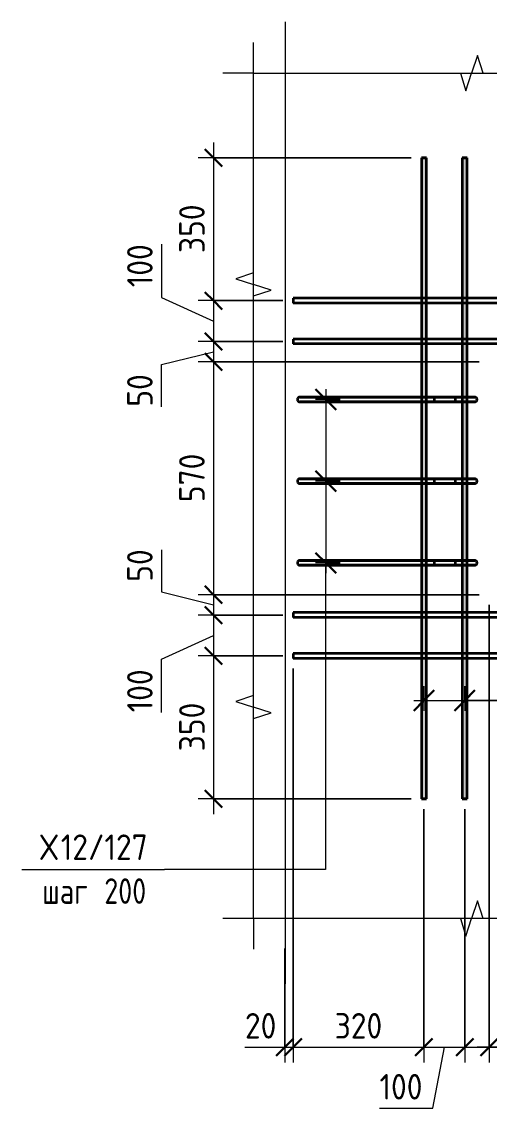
# Model space of a CAD drawing. Header units: millimetres. Extents: x 67134 to 118201, y -4983 to 13821.
# Drawn here: x 114982 to 116127, y -528 to 2133 of the extents above; entities that cross this region are included whole.
import ezdxf

# ---------------------------------------------------------------- set-up
doc = ezdxf.new("R2010")
doc.units = ezdxf.units.MM
for name, color, linetype, lineweight in [('AA_Dim', 7, 'Continuous', 9), ('AA_Dim-25', 7, 'Continuous', 9), ('AA_Oformlenie', 7, 'Continuous', 9), ('AA_Vinoska', 7, 'Continuous', 9), ('AF_Stena_Опалубка', 253, 'Continuous', 20), ('KR_Armatura_Tonkie', 7, 'Continuous', 20)]:
    doc.layers.add(name, color=color, linetype=linetype, lineweight=lineweight)
doc.styles.add('ISOCPEUR_7', font='isocpeur.TTF', dxfattribs={"width": 0.9, "height": 62.5})
doc.styles.add('ISOCPEUR_8', font='isocpeur.TTF', dxfattribs={"width": 0.8, "height": 62.5})
doc.dimstyles.new('00_Точн_3_знака__прозр__2', dxfattribs={"dimscale": 304.8, "dimtxt": 62.672186, "dimasz": 0.139436, "dimexe": 0.123031, "dimexo": 0.082021, "dimgap": 0.008202, "dimtad": 1, "dimdec": 3, "dimrnd": 0.001, "dimdsep": 46, "dimtxsty": 'ISOCPEUR_7', "dimblk1": 'OBLIQUE', "dimblk2": 'OBLIQUE', "dimsah": 1, "dimcen": 0.09, "dimdle": 0.123031, "dimazin": 0, "dimtfac": 1, "dimtdec": 4, "dimtix": 1, "dimtmove": 1, "dimatfit": 3, "dimfxl": 1, "dimtvp": 1, "dimtolj": 1, "dimtzin": 0, "dimlwd": 18, "dimlwe": 18, "dimarcsym": 2})
doc.dimstyles.new('00_Точн_3_знака__прозр__3', dxfattribs={"dimscale": 304.8, "dimtxt": 62.672186, "dimasz": 0.139436, "dimexe": 0.123031, "dimexo": 0.082021, "dimgap": 0.008202, "dimtad": 1, "dimdec": 3, "dimrnd": 0.001, "dimdsep": 46, "dimtxsty": 'ISOCPEUR_7', "dimblk1": 'OBLIQUE', "dimblk2": 'OBLIQUE', "dimsah": 1, "dimcen": 0.09, "dimdle": 0.123031, "dimazin": 0, "dimtfac": 1, "dimtdec": 4, "dimtix": 1, "dimtmove": 0, "dimatfit": 3, "dimfxl": 1, "dimtvp": 1, "dimtolj": 1, "dimtzin": 0, "dimlwd": 18, "dimlwe": 18, "dimarcsym": 2})
doc.dimstyles.new('05_Округл_5мм__прозр__2', dxfattribs={"dimscale": 304.8, "dimtxt": 62.672186, "dimasz": 0.139436, "dimexe": 0.123031, "dimexo": 0.082021, "dimgap": 0.008202, "dimtad": 1, "dimdec": 0, "dimrnd": 5, "dimdsep": 46, "dimtxsty": 'ISOCPEUR_7', "dimblk1": 'OBLIQUE', "dimblk2": 'OBLIQUE', "dimsah": 1, "dimcen": 0.09, "dimdle": 0.123031, "dimazin": 0, "dimtfac": 1, "dimtdec": 4, "dimtix": 1, "dimtmove": 1, "dimatfit": 3, "dimfxl": 1, "dimtvp": 1, "dimtolj": 1, "dimtzin": 0, "dimlwd": 18, "dimlwe": 18, "dimarcsym": 2})
doc.dimstyles.new('05_Округл_5мм__прозр__3', dxfattribs={"dimscale": 304.8, "dimtxt": 62.672186, "dimasz": 0.139436, "dimexe": 0.123031, "dimexo": 0.082021, "dimgap": 0.008202, "dimtad": 1, "dimdec": 0, "dimrnd": 5, "dimdsep": 46, "dimtxsty": 'ISOCPEUR_7', "dimblk1": 'OBLIQUE', "dimblk2": 'OBLIQUE', "dimsah": 1, "dimcen": 0.09, "dimdle": 0.123031, "dimazin": 0, "dimtfac": 1, "dimtdec": 4, "dimtix": 1, "dimtmove": 0, "dimatfit": 3, "dimfxl": 1, "dimtvp": 1, "dimtolj": 1, "dimtzin": 0, "dimlwd": 18, "dimlwe": 18, "dimarcsym": 2})
doc.dimstyles.new('10_Раскладка_арматуры_с_засечками', dxfattribs={"dimscale": 304.8, "dimtxt": 0.18, "dimasz": 0.164042, "dimexe": 0.082021, "dimexo": 0, "dimgap": 0, "dimtad": 1, "dimdec": 3, "dimrnd": 0.001, "dimdsep": 46, "dimtxsty": 'ISOCPEUR_8', "dimblk1": 'OBLIQUE', "dimblk2": 'OBLIQUE', "dimsah": 1, "dimcen": 0.09, "dimdle": 0.082021, "dimazin": 0, "dimtfac": 1, "dimtdec": 4, "dimtix": 1, "dimtmove": 0, "dimatfit": 3, "dimfxl": 1, "dimtvp": 1, "dimtolj": 1, "dimtzin": 0, "dimlwd": 18, "dimlwe": 18, "dimarcsym": 2})

# ---------------------------------------------------------------- blocks, each defined once
blk = doc.blocks.new('350_Стержень верт с удлинением концов _НесАрм_РабПлоск_ - 350_Стержень верт с удлинением концов _НесАрм_РабПлоск_-4048292-Схема обрамления отверстия в стене')
at = {"layer": 'KR_Armatura_Tonkie', "lineweight": 35}
for p, q in [((10064, 1800), (10064, 230)), ((10076, 1800), (10064, 1800)), ((10064, 1800), (10076, 1800)), ((10076, 230), (10076, 1800)), ((10076, 230), (10064, 230)), ((10064, 230), (10076, 230))]:
    blk.add_line(p, q, dxfattribs=at)
blk = doc.blocks.new('350_Стержень верт с удлинением концов _НесАрм_РабПлоск_ - 350_Стержень верт с удлинением концов _НесАрм_РабПлоск_-V19-Схема обрамления отверстия в стене')
at = {"layer": 'KR_Armatura_Tonkie', "lineweight": 35}
blk.add_hatch(color=256, dxfattribs=at).paths.add_polyline_path([(10070, 230), (10076, 230), (10075.8, 1800), (10064, 1800), (10064.2, 230), (10068.4, 230)])
for p, q in [((10064, 1800), (10064, 230)), ((10076, 1800), (10064, 1800)), ((10064, 1800), (10076, 1800)), ((10076, 230), (10076, 1800)), ((10076, 230), (10064, 230)), ((10064, 230), (10076, 230))]:
    blk.add_line(p, q, dxfattribs=at)
blk = doc.blocks.new('011_Прямоугольник обрыва _ЭлУзла_ - 011_Прямоугольник обрыва _ЭлУзла_-4124926-Схема обрамления отверстия в стене')
at = {"layer": 'AA_Oformlenie'}
for p, q in [((9552.3, -62.9), (9552.3, 2007.2)), ((9552.3, 2007.2), (11690, 2007.2)), ((11690, 2007.2), (11690, -62.9)), ((11690, -62.9), (9552.3, -62.9))]:
    blk.add_line(p, q, dxfattribs=at)
blk = doc.blocks.new('DIMBLOCK122-Схема обрамления отверстия в стене')
at = {"layer": 'AA_Dim-25', "lineweight": 18}
for p, q in [((115646.7, 549), (115646.7, -415.8)), ((115646.7, -378.3), (115646.7, 549)), ((115626.7, -136.4), (115626.7, -415.8)), ((115626.7, -378.3), (115626.7, -136.4)), ((115528.7, -378.3), (115631.7, -378.3)), ((115589.2, -378.3), (115646.7, -378.3)), ((115631.7, -378.3), (115636.7, -378.3))]:
    blk.add_line(p, q, dxfattribs=at)
at = {"layer": 'AA_Dim-25', "lineweight": 30}
for p, q in [((115626.7, -378.3), (115648, -357)), ((115646.7, -378.3), (115668, -357)), ((115626.7, -378.3), (115605.5, -399.5)), ((115646.7, -378.3), (115625.5, -399.5))]:
    blk.add_line(p, q, dxfattribs=at)
at = {"layer": 'AA_Dim-25', "color": 0, "lineweight": 18, "insert": (115528.7, -294.4), "char_height": 62.5, "width": 93.654, "attachment_point": 1, "line_spacing_factor": 1.135194, "style": 'ISOCPEUR_7'}
blk.add_mtext('20', dxfattribs=at)
blk = doc.blocks.new('_Oblique')
at = {"color": 0, "linetype": 'ByBlock', "lineweight": -2}
blk.add_line((-0.5, -0.5), (0.5, 0.5), dxfattribs=at)
blk = doc.blocks.new('DIMBLOCK123-Схема обрамления отверстия в стене')
at = {"layer": 'AA_Dim-25', "lineweight": 18}
for p, q in [((115646.7, 549), (115646.7, -415.8)), ((115646.7, -378.3), (115646.7, 549)), ((115967.2, 205), (115967.2, -415.8)), ((115967.2, -378.3), (115967.2, 205)), ((115646.7, -378.3), (115967.2, -378.3))]:
    blk.add_line(p, q, dxfattribs=at)
at = {"layer": 'AA_Dim-25', "lineweight": 30}
for p, q in [((115646.7, -378.3), (115668, -357)), ((115967.2, -378.3), (115988.5, -357)), ((115646.7, -378.3), (115625.5, -399.5)), ((115967.2, -378.3), (115946, -399.5))]:
    blk.add_line(p, q, dxfattribs=at)
at = {"layer": 'AA_Dim-25', "color": 0, "lineweight": 18, "insert": (115748.5, -294.4), "char_height": 62.5, "width": 140.48, "attachment_point": 1, "line_spacing_factor": 1.135194, "style": 'ISOCPEUR_7'}
blk.add_mtext('320', dxfattribs=at)
blk = doc.blocks.new('DIMBLOCK124-Схема обрамления отверстия в стене')
at = {"layer": 'AA_Dim-25', "lineweight": 18}
for p, q in [((115967.2, 205), (115967.2, -415.8)), ((115967.2, -378.3), (115967.2, 205)), ((116067.2, 205), (116067.2, -415.8)), ((116067.2, -378.3), (116067.2, 205)), ((115967.2, -378.3), (116067.2, -378.3)), ((115988.6, -527.6), (116017.2, -378.3)), ((115858.4, -527.6), (115988.6, -527.6))]:
    blk.add_line(p, q, dxfattribs=at)
at = {"layer": 'AA_Dim-25', "lineweight": 30}
for p, q in [((115967.2, -378.3), (115988.5, -357)), ((116067.2, -378.3), (116088.5, -357)), ((115967.2, -378.3), (115946, -399.5)), ((116067.2, -378.3), (116046, -399.5))]:
    blk.add_line(p, q, dxfattribs=at)
at = {"layer": 'AA_Dim-25', "color": 0, "lineweight": 18, "insert": (115858.4, -443.7), "char_height": 62.5, "width": 126.29, "attachment_point": 1, "line_spacing_factor": 1.135194, "style": 'ISOCPEUR_7'}
blk.add_mtext('100', dxfattribs=at)
blk = doc.blocks.new('DIMBLOCK125-Схема обрамления отверстия в стене')
at = {"layer": 'AA_Dim-25', "lineweight": 18}
for p, q in [((116127.2, 705), (116127.2, -415.8)), ((116127.2, -378.3), (116127.2, 705)), ((116067.2, 205), (116067.2, -415.8)), ((116067.2, -378.3), (116067.2, 205)), ((116067.2, -378.3), (116164.7, -378.3)), ((116115.8, -378.3), (116097.2, -378.3)), ((116218.9, -378.3), (116115.8, -378.3))]:
    blk.add_line(p, q, dxfattribs=at)
at = {"layer": 'AA_Dim-25', "lineweight": 30}
for p, q in [((116067.2, -378.3), (116088.5, -357)), ((116127.2, -378.3), (116148.5, -357)), ((116067.2, -378.3), (116046, -399.5)), ((116127.2, -378.3), (116106, -399.5))]:
    blk.add_line(p, q, dxfattribs=at)
at = {"layer": 'AA_Dim-25', "color": 0, "lineweight": 18, "insert": (116140.8, -294.4), "char_height": 62.5, "width": 93.654, "attachment_point": 1, "line_spacing_factor": 1.135194, "style": 'ISOCPEUR_7'}
blk.add_mtext('60', dxfattribs=at)
blk = doc.blocks.new('DIMBLOCK130-Схема обрамления отверстия в стене')
at = {"layer": 'AA_Dim-25', "lineweight": 18}
for p, q in [((115451.5, 1837.5), (115451.5, 1450)), ((115936.2, 1800), (115414, 1800)), ((115451.5, 1800), (115936.2, 1800)), ((115621.7, 1450), (115414, 1450)), ((115451.5, 1450), (115621.7, 1450))]:
    blk.add_line(p, q, dxfattribs=at)
at = {"layer": 'AA_Dim-25', "lineweight": 30}
for p, q in [((115451.5, 1800), (115430.3, 1821.3)), ((115451.5, 1800), (115472.8, 1778.8)), ((115451.5, 1450), (115430.3, 1471.2)), ((115451.5, 1450), (115472.8, 1428.7))]:
    blk.add_line(p, q, dxfattribs=at)
at = {"layer": 'AA_Dim-25', "color": 0, "lineweight": 18, "insert": (115367.6, 1566.5), "char_height": 62.5, "width": 140.48, "attachment_point": 1, "rotation": 90, "line_spacing_factor": 1.135194, "style": 'ISOCPEUR_7'}
blk.add_mtext('350', dxfattribs=at)
blk = doc.blocks.new('DIMBLOCK131-Схема обрамления отверстия в стене')
at = {"layer": 'AA_Dim-25', "lineweight": 18}
for p, q in [((115324, 1588.1), (115324, 1457.9)), ((115324, 1457.9), (115451.5, 1400)), ((115621.7, 1450), (115414, 1450)), ((115451.5, 1450), (115451.5, 1350)), ((115451.5, 1450), (115621.7, 1450)), ((115621.7, 1350), (115414, 1350)), ((115451.5, 1350), (115621.7, 1350))]:
    blk.add_line(p, q, dxfattribs=at)
at = {"layer": 'AA_Dim-25', "lineweight": 30}
for p, q in [((115451.5, 1450), (115430.3, 1471.2)), ((115451.5, 1450), (115472.8, 1428.7)), ((115451.5, 1350), (115430.3, 1371.2)), ((115451.5, 1350), (115472.8, 1328.7))]:
    blk.add_line(p, q, dxfattribs=at)
at = {"layer": 'AA_Dim-25', "color": 0, "lineweight": 18, "insert": (115240.1, 1482.9), "char_height": 62.5, "width": 126.29, "attachment_point": 1, "rotation": 90, "line_spacing_factor": 1.135194, "style": 'ISOCPEUR_7'}
blk.add_mtext('100', dxfattribs=at)
blk = doc.blocks.new('DIMBLOCK132-Схема обрамления отверстия в стене')
at = {"layer": 'AA_Dim-25', "lineweight": 30}
for p, q in [((115451.5, 1350), (115430.3, 1371.2)), ((115451.5, 1350), (115472.8, 1328.7)), ((115451.5, 1300), (115430.3, 1321.3)), ((115451.5, 1300), (115472.8, 1278.8))]:
    blk.add_line(p, q, dxfattribs=at)
at = {"layer": 'AA_Dim-25', "lineweight": 18}
for p, q in [((115621.7, 1350), (115414, 1350)), ((115451.5, 1350), (115451.5, 1300)), ((115451.5, 1350), (115621.7, 1350)), ((115324, 1293.4), (115451.5, 1325)), ((115324, 1190.4), (115324, 1293.4)), ((116102.2, 1300), (115414, 1300)), ((115451.5, 1300), (116102.2, 1300))]:
    blk.add_line(p, q, dxfattribs=at)
at = {"layer": 'AA_Dim-25', "color": 0, "lineweight": 18, "insert": (115240.1, 1190.4), "char_height": 62.5, "width": 93.654, "attachment_point": 1, "rotation": 90, "line_spacing_factor": 1.135194, "style": 'ISOCPEUR_7'}
blk.add_mtext('50', dxfattribs=at)
blk = doc.blocks.new('DIMBLOCK133-Схема обрамления отверстия в стене')
at = {"layer": 'AA_Dim-25', "lineweight": 30}
for p, q in [((115451.5, 1300), (115430.3, 1321.3)), ((115451.5, 1300), (115472.8, 1278.8)), ((115451.5, 730), (115430.3, 751.3)), ((115451.5, 730), (115472.8, 708.8))]:
    blk.add_line(p, q, dxfattribs=at)
at = {"layer": 'AA_Dim-25', "lineweight": 18}
for p, q in [((116102.2, 1300), (115414, 1300)), ((115451.5, 1300), (115451.5, 730)), ((115451.5, 1300), (116102.2, 1300)), ((116102.2, 730), (115414, 730)), ((115451.5, 730), (116102.2, 730))]:
    blk.add_line(p, q, dxfattribs=at)
at = {"layer": 'AA_Dim-25', "color": 0, "lineweight": 18, "insert": (115367.6, 956.5), "char_height": 62.5, "width": 140.48, "attachment_point": 1, "rotation": 90, "line_spacing_factor": 1.135194, "style": 'ISOCPEUR_7'}
blk.add_mtext('570', dxfattribs=at)
blk = doc.blocks.new('DIMBLOCK134-Схема обрамления отверстия в стене')
at = {"layer": 'AA_Dim-25', "lineweight": 18}
for p, q in [((115324, 839.6), (115324, 736.6)), ((115324, 736.6), (115451.5, 705)), ((116102.2, 730), (115414, 730)), ((115451.5, 730), (115451.5, 680)), ((115451.5, 730), (116102.2, 730)), ((115621.7, 680), (115414, 680)), ((115451.5, 680), (115621.7, 680))]:
    blk.add_line(p, q, dxfattribs=at)
at = {"layer": 'AA_Dim-25', "lineweight": 30}
for p, q in [((115451.5, 730), (115430.3, 751.3)), ((115451.5, 730), (115472.8, 708.8)), ((115451.5, 680), (115430.3, 701.3)), ((115451.5, 680), (115472.8, 658.8))]:
    blk.add_line(p, q, dxfattribs=at)
at = {"layer": 'AA_Dim-25', "color": 0, "lineweight": 18, "insert": (115240.1, 761.6), "char_height": 62.5, "width": 93.654, "attachment_point": 1, "rotation": 90, "line_spacing_factor": 1.135194, "style": 'ISOCPEUR_7'}
blk.add_mtext('50', dxfattribs=at)
blk = doc.blocks.new('DIMBLOCK135-Схема обрамления отверстия в стене')
at = {"layer": 'AA_Dim-25', "lineweight": 30}
for p, q in [((115451.5, 680), (115430.3, 701.3)), ((115451.5, 680), (115472.8, 658.8)), ((115451.5, 580), (115430.3, 601.3)), ((115451.5, 580), (115472.8, 558.8))]:
    blk.add_line(p, q, dxfattribs=at)
at = {"layer": 'AA_Dim-25', "lineweight": 18}
for p, q in [((115621.7, 680), (115414, 680)), ((115451.5, 680), (115451.5, 580)), ((115451.5, 680), (115621.7, 680)), ((115324, 572.1), (115451.5, 630)), ((115324, 441.9), (115324, 572.1)), ((115621.7, 580), (115414, 580)), ((115451.5, 580), (115621.7, 580))]:
    blk.add_line(p, q, dxfattribs=at)
at = {"layer": 'AA_Dim-25', "color": 0, "lineweight": 18, "insert": (115240.1, 441.9), "char_height": 62.5, "width": 126.29, "attachment_point": 1, "rotation": 90, "line_spacing_factor": 1.135194, "style": 'ISOCPEUR_7'}
blk.add_mtext('100', dxfattribs=at)
blk = doc.blocks.new('DIMBLOCK136-Схема обрамления отверстия в стене')
at = {"layer": 'AA_Dim-25', "lineweight": 30}
for p, q in [((115451.5, 580), (115430.3, 601.3)), ((115451.5, 580), (115472.8, 558.8)), ((115451.5, 230), (115430.3, 251.3)), ((115451.5, 230), (115472.8, 208.8))]:
    blk.add_line(p, q, dxfattribs=at)
at = {"layer": 'AA_Dim-25', "lineweight": 18}
for p, q in [((115621.7, 580), (115414, 580)), ((115451.5, 580), (115451.5, 192.5)), ((115451.5, 580), (115621.7, 580)), ((115936.2, 230), (115414, 230)), ((115451.5, 230), (115936.2, 230))]:
    blk.add_line(p, q, dxfattribs=at)
at = {"layer": 'AA_Dim-25', "color": 0, "lineweight": 18, "insert": (115367.6, 346.5), "char_height": 62.5, "width": 140.48, "attachment_point": 1, "rotation": 90, "line_spacing_factor": 1.135194, "style": 'ISOCPEUR_7'}
blk.add_mtext('350', dxfattribs=at)
blk = doc.blocks.new('042_М_Арматуры - Диам длина поз _ Комментарий-3662934-Схема обрамления отверстия в стене')
at = {"layer": 'AA_Vinoska'}
blk.add_line((11851.4, 141.1), (12201.4, 141.1), dxfattribs=at)
blk = doc.blocks.new('DIMBLOCK147-Схема обрамления отверстия в стене')
at = {"layer": 'AA_Dim-25', "lineweight": 30}
for p, q in [((115726.8, 1207.9), (115701.8, 1232.9)), ((115726.8, 1207.9), (115751.8, 1182.9)), ((115726.8, 1007.9), (115701.8, 1032.9)), ((115726.8, 1007.9), (115751.8, 982.9))]:
    blk.add_line(p, q, dxfattribs=at)
at = {"layer": 'AA_Dim-25', "lineweight": 18}
for p, q in [((115726.8, 1232.9), (115726.8, 1007.9)), ((115762.1, 1207.9), (115701.8, 1207.9)), ((115726.8, 1207.9), (115762.1, 1207.9)), ((115762.1, 1007.9), (115701.8, 1007.9)), ((115726.8, 1007.9), (115762.1, 1007.9))]:
    blk.add_line(p, q, dxfattribs=at)
blk = doc.blocks.new('DIMBLOCK148-Схема обрамления отверстия в стене')
at = {"layer": 'AA_Dim-25', "lineweight": 30}
for p, q in [((115726.8, 1007.9), (115701.8, 1032.9)), ((115726.8, 1007.9), (115751.8, 982.9)), ((115726.8, 807.9), (115701.8, 832.9)), ((115726.8, 807.9), (115751.8, 782.9))]:
    blk.add_line(p, q, dxfattribs=at)
at = {"layer": 'AA_Dim-25', "lineweight": 18}
for p, q in [((115762.1, 1007.9), (115701.8, 1007.9)), ((115726.8, 1007.9), (115726.8, 782.9)), ((115726.8, 1007.9), (115762.1, 1007.9)), ((115762.1, 807.9), (115701.8, 807.9)), ((115726.8, 807.9), (115762.1, 807.9))]:
    blk.add_line(p, q, dxfattribs=at)
blk = doc.blocks.new('DIMBLOCK149-Схема обрамления отверстия в стене')
at = {"layer": 'AA_Dim-25', "lineweight": 18}
for p, q in [((115967.2, 506.4), (115967.2, 446)), ((115967.2, 471), (115967.2, 506.4)), ((116067.2, 506.4), (116067.2, 446)), ((116067.2, 471), (116067.2, 506.4)), ((115942.2, 471), (116067.2, 471))]:
    blk.add_line(p, q, dxfattribs=at)
at = {"layer": 'AA_Dim-25', "lineweight": 30}
for p, q in [((115967.2, 471), (115992.2, 496)), ((116067.2, 471), (116092.2, 496)), ((115967.2, 471), (115942.2, 446)), ((116067.2, 471), (116042.2, 446))]:
    blk.add_line(p, q, dxfattribs=at)
blk = doc.blocks.new('DIMBLOCK150-Схема обрамления отверстия в стене')
at = {"layer": 'AA_Dim-25', "lineweight": 18}
for p, q in [((116067.2, 506.4), (116067.2, 446)), ((116067.2, 471), (116067.2, 506.4)), ((117187.2, 506.4), (117187.2, 446)), ((117187.2, 471), (117187.2, 506.4)), ((116067.2, 471), (117187.2, 471))]:
    blk.add_line(p, q, dxfattribs=at)
at = {"layer": 'AA_Dim-25', "lineweight": 30}
for p, q in [((116067.2, 471), (116092.2, 496)), ((117187.2, 471), (117212.2, 496)), ((116067.2, 471), (116042.2, 446)), ((117187.2, 471), (117162.2, 446))]:
    blk.add_line(p, q, dxfattribs=at)

msp = doc.modelspace()

# ---------------------------------------------------------------- linework, layer by layer
at = {"layer": 'AA_Vinoska'}
for p, q in [((115549.5375, 2007.1596), (115549.5375, 2082.1596)), ((116098.0408, 2050.4847), (116083.9636, 2007.1596)), ((116112.118, 2007.1596), (116098.0408, 2050.4847)), ((115549.5375, 2007.1596), (115474.5375, 2007.1596)), ((116056.4636, 2007.1596), (116070.2136, 1963.8583)), ((116070.2136, 1963.8583), (116083.9636, 2007.1596)), ((115549.5375, 1517.8038), (115506.2125, 1503.7266)), ((115506.2125, 1503.7266), (115549.5375, 1489.6494)), ((115592.8388, 1475.8994), (115549.5375, 1489.6494)), ((115549.5375, 1462.1494), (115592.8388, 1475.8994)), ((115725.927, 816.4887), (115725.927, 56.6752)), ((115549.5375, 482.7834), (115506.2125, 468.7063)), ((115506.2125, 468.7063), (115549.5375, 454.6291)), ((115592.8388, 440.8791), (115549.5375, 454.6291)), ((116072.7238, 471.8714), (117848.6349, 471.8714)), ((115549.5375, 427.1291), (115592.8388, 440.8791)), ((115725.927, 56.6752), (115331.9496, 56.6752)), ((116098.0408, -19.556), (116083.9636, -62.8811)), ((116112.118, -62.8811), (116098.0408, -19.556)), ((115549.5375, -62.8811), (115474.5375, -62.8811)), ((115549.5375, -62.8811), (115549.5375, -137.8811)), ((116056.4636, -62.8811), (116070.2136, -106.1824)), ((116070.2136, -106.1824), (116083.9636, -62.8811))]:
    msp.add_line(p, q, dxfattribs=at)
at = {"layer": 'AF_Stena_Опалубка'}
msp.add_line((115627.242, 2133.0188), (115627.242, -222.7455), dxfattribs=at)
at = {"layer": 'KR_Armatura_Tonkie', "lineweight": 35}
for p, q in [((117607.242, 1456), (115646.742, 1456)), ((115646.742, 1456), (115646.742, 1444)), ((117607.242, 1456), (115646.742, 1456)), ((115646.742, 1456), (115646.742, 1444)), ((117607.242, 1444), (115646.742, 1444)), ((117607.242, 1444), (115646.742, 1444)), ((117607.242, 1356), (115646.742, 1356)), ((115646.742, 1356), (115646.742, 1344)), ((117607.242, 1356), (115646.742, 1356)), ((115646.742, 1356), (115646.742, 1344)), ((117607.242, 1344), (115646.742, 1344)), ((117607.242, 1344), (115646.742, 1344)), ((115699.1613, 1213.9233), (115663.1613, 1213.9233)), ((115663.1613, 1213.9233), (115699.1613, 1213.9233)), ((115699.1613, 1201.9233), (115663.1613, 1201.9233)), ((115663.1613, 1201.9233), (115699.1613, 1201.9233)), ((116055.5246, 1213.9233), (115699.1613, 1213.9233)), ((115699.1613, 1213.9233), (116055.5246, 1213.9233)), ((116055.5246, 1201.9233), (115699.1613, 1201.9233)), ((115699.1613, 1201.9233), (116055.5246, 1201.9233)), ((115992.9033, 1213.9233), (116030.0688, 1213.9233)), ((115992.9033, 1201.9233), (115992.9033, 1213.9233)), ((115992.9033, 1201.9233), (116030.0688, 1201.9233)), ((116030.0688, 1213.9233), (116091.5246, 1213.9233)), ((116030.0688, 1201.9233), (116091.5246, 1201.9233)), ((116080.9805, 1213.9233), (116043.8149, 1213.9233)), ((116043.8149, 1213.9233), (116043.8149, 1201.9233)), ((116080.9805, 1201.9233), (116043.8149, 1201.9233)), ((116091.5246, 1213.9233), (116055.5246, 1213.9233)), ((116055.5246, 1213.9233), (116080.9805, 1213.9233)), ((116091.5246, 1201.9233), (116055.5246, 1201.9233)), ((116055.5246, 1201.9233), (116091.5246, 1201.9233)), ((116080.9805, 1213.9233), (116080.9805, 1213.9233)), ((116091.5246, 1201.9233), (116080.9805, 1201.9233)), ((115699.1613, 1013.9233), (115663.1613, 1013.9233)), ((115663.1613, 1013.9233), (115699.1613, 1013.9233)), ((116055.5246, 1013.9233), (115699.1613, 1013.9233)), ((115699.1613, 1013.9233), (116055.5246, 1013.9233)), ((115992.9033, 1013.9233), (116030.0688, 1013.9233)), ((115992.9033, 1001.9233), (115992.9033, 1013.9233)), ((116030.0688, 1013.9233), (116091.5246, 1013.9233)), ((116080.9805, 1013.9233), (116043.8149, 1013.9233)), ((116043.8149, 1013.9233), (116043.8149, 1001.9233)), ((116091.5246, 1013.9233), (116055.5246, 1013.9233)), ((116055.5246, 1013.9233), (116080.9805, 1013.9233)), ((116080.9805, 1013.9233), (116080.9805, 1013.9233)), ((115699.1613, 1001.9233), (115663.1613, 1001.9233)), ((115663.1613, 1001.9233), (115699.1613, 1001.9233)), ((116055.5246, 1001.9233), (115699.1613, 1001.9233)), ((115699.1613, 1001.9233), (116055.5246, 1001.9233)), ((115992.9033, 1001.9233), (116030.0688, 1001.9233)), ((116030.0688, 1001.9233), (116091.5246, 1001.9233)), ((116080.9805, 1001.9233), (116043.8149, 1001.9233)), ((116091.5246, 1001.9233), (116055.5246, 1001.9233)), ((116055.5246, 1001.9233), (116091.5246, 1001.9233)), ((116091.5246, 1001.9233), (116080.9805, 1001.9233)), ((115699.1613, 813.9233), (115663.1613, 813.9233)), ((115663.1613, 813.9233), (115699.1613, 813.9233)), ((115699.1613, 801.9233), (115663.1613, 801.9233)), ((115663.1613, 801.9233), (115699.1613, 801.9233)), ((116055.5246, 813.9233), (115699.1613, 813.9233)), ((115699.1613, 813.9233), (116055.5246, 813.9233)), ((116055.5246, 801.9233), (115699.1613, 801.9233)), ((115699.1613, 801.9233), (116055.5246, 801.9233)), ((115992.9033, 813.9233), (116030.0688, 813.9233)), ((115992.9033, 801.9233), (115992.9033, 813.9233)), ((115992.9033, 801.9233), (116030.0688, 801.9233)), ((116030.0688, 813.9233), (116091.5246, 813.9233)), ((116030.0688, 801.9233), (116091.5246, 801.9233)), ((116080.9805, 813.9233), (116043.8149, 813.9233)), ((116043.8149, 813.9233), (116043.8149, 801.9233)), ((116080.9805, 801.9233), (116043.8149, 801.9233)), ((116091.5246, 813.9233), (116055.5246, 813.9233)), ((116055.5246, 813.9233), (116080.9805, 813.9233)), ((116091.5246, 801.9233), (116055.5246, 801.9233)), ((116055.5246, 801.9233), (116091.5246, 801.9233)), ((116080.9805, 813.9233), (116080.9805, 813.9233)), ((116091.5246, 801.9233), (116080.9805, 801.9233)), ((117607.242, 686), (115646.742, 686)), ((115646.742, 686), (115646.742, 674)), ((117607.242, 686), (115646.742, 686)), ((115646.742, 686), (115646.742, 674)), ((117607.242, 674), (115646.742, 674)), ((117607.242, 674), (115646.742, 674)), ((117607.242, 586), (115646.742, 586)), ((115646.742, 586), (115646.742, 574)), ((117607.242, 586), (115646.742, 586)), ((115646.742, 586), (115646.742, 574)), ((117607.242, 574), (115646.742, 574)), ((117607.242, 574), (115646.742, 574))]:
    msp.add_line(p, q, dxfattribs=at)
for centre, start, end in [((115663.1613, 1207.9233), 90, 270), ((115663.1613, 1207.9233), 90, 270), ((116091.5246, 1207.9233), 270, 90), ((116091.5246, 1207.9233), 270, 90), ((116091.5246, 1207.9233), 270, 90), ((115663.1613, 1007.9233), 90, 270), ((115663.1613, 1007.9233), 90, 270), ((116091.5246, 1007.9233), 270, 90), ((116091.5246, 1007.9233), 270, 90), ((116091.5246, 1007.9233), 270, 90), ((115663.1613, 807.9233), 90, 270), ((115663.1613, 807.9233), 90, 270), ((116091.5246, 807.9233), 270, 90), ((116091.5246, 807.9233), 270, 90), ((116091.5246, 807.9233), 270, 90)]:
    msp.add_arc(centre, 6, start, end, dxfattribs=at)

# ---------------------------------------------------------------- block references
at = {"layer": 'AA_Oformlenie'}
msp.add_blockref('011_Прямоугольник обрыва _ЭлУзла_ - 011_Прямоугольник обрыва _ЭлУзла_-4124926-Схема обрамления отверстия в стене', (105997.242, 0), dxfattribs=at)
at = {"layer": 'AA_Vinoska'}
msp.add_blockref('042_М_Арматуры - Диам длина поз _ Комментарий-3662934-Схема обрамления отверстия в стене', (103130.5567, -84.4341), dxfattribs=at)
at = {"layer": 'KR_Armatura_Tonkie', "lineweight": 35}
for name, p in [('350_Стержень верт с удлинением концов _НесАрм_РабПлоск_ - 350_Стержень верт с удлинением концов _НесАрм_РабПлоск_-4048292-Схема обрамления отверстия в стене', (105897.242, 0)), ('350_Стержень верт с удлинением концов _НесАрм_РабПлоск_ - 350_Стержень верт с удлинением концов _НесАрм_РабПлоск_-V19-Схема обрамления отверстия в стене', (105897.242, 0)), ('350_Стержень верт с удлинением концов _НесАрм_РабПлоск_ - 350_Стержень верт с удлинением концов _НесАрм_РабПлоск_-4048292-Схема обрамления отверстия в стене', (105997.242, 0)), ('350_Стержень верт с удлинением концов _НесАрм_РабПлоск_ - 350_Стержень верт с удлинением концов _НесАрм_РабПлоск_-V19-Схема обрамления отверстия в стене', (105997.242, 0))]:
    msp.add_blockref(name, p, dxfattribs=at)

# ---------------------------------------------------------------- texts
at = {"layer": 'AA_Vinoska', "char_height": 62.5, "attachment_point": 1}
for s, insert, width, style in [('\\fISOCPEUR|b0|i0|c204|p34|;\\W.9;Х', (115027.0281, 142.9314), 61.329094, 'ISOCPEUR_7'), ('12/127', (115077.6297, 142.9314), 263.354344, 'ISOCPEUR_7'), (' 200', (115152.376, 35.4551), 166.751, 'ISOCPEUR_8'), ('шаг', (115031.9906, 35.4551), 145.907125, 'ISOCPEUR_8')]:
    msp.add_mtext(s, dxfattribs=dict(at, insert=insert, width=width, style=style))

# ---------------------------------------------------------------- dimensions: what is measured, and where the dimension line sits
at = {"layer": 'AA_Dim', "lineweight": 18}
for base, p1, p2, dimstyle, override, picture, middle in [((115451.5414, 1450), (115961.242, 1800), (115646.742, 1450), '00_Точн_3_знака__прозр__3', {"dimpost": '<>', "dimfxl": 470.542506}, 'DIMBLOCK130-Схема обрамления отверстия в стене', (115417.7914, 1625)), ((115451.5414, 730), (116127.242, 1300), (116127.242, 730), '00_Точн_3_знака__прозр__3', {"dimpost": '<>', "dimfxl": 570}, 'DIMBLOCK133-Схема обрамления отверстия в стене', (115417.7914, 1015)), ((115726.7747, 1007.9233), (115762.13, 1207.9233), (115762.13, 1007.9233), '10_Раскладка_арматуры_с_засечками', {"dimpost": '<>', "dimfxl": 200}, 'DIMBLOCK147-Схема обрамления отверстия в стене', (115695.5247, 1107.9233)), ((115726.7747, 807.9233), (115762.13, 1007.9233), (115762.13, 807.9233), '10_Раскладка_арматуры_с_засечками', {"dimpost": '<>', "dimfxl": 200}, 'DIMBLOCK148-Схема обрамления отверстия в стене', (115695.5247, 907.9233)), ((115451.5414, 230), (115646.742, 580), (115961.242, 230), '00_Точн_3_знака__прозр__3', {"dimpost": '<>', "dimfxl": 470.542506}, 'DIMBLOCK136-Схема обрамления отверстия в стене', (115417.7914, 405))]:
    dim = msp.add_linear_dim(base=base, p1=p1, p2=p2, angle=90, dimstyle=dimstyle, override=override, dxfattribs=at)
    dim.commit()
    dim.dimension.update_dxf_attribs({"geometry": picture, "text_midpoint": middle})
for base, p1, p2, override, picture, middle in [((115451.5414, 1350), (115646.742, 1450), (115646.742, 1350), {"dimpost": '<>', "dimfxl": 100}, 'DIMBLOCK131-Схема обрамления отверстия в стене', (115281.7881, 1546.006)), ((115451.5414, 1300), (115646.742, 1350), (116127.242, 1300), {"dimpost": '<>', "dimfxl": 483.094452}, 'DIMBLOCK132-Схема обрамления отверстия в стене', (115281.7881, 1237.1795)), ((115451.5414, 680), (116127.242, 730), (115646.742, 680), {"dimpost": '<>', "dimfxl": 483.094452}, 'DIMBLOCK134-Схема обрамления отверстия в стене', (115281.7881, 808.4295)), ((115451.5414, 580), (115646.742, 680), (115646.742, 580), {"dimpost": '<>', "dimfxl": 100}, 'DIMBLOCK135-Схема обрамления отверстия в стене', (115281.7881, 505.0424))]:
    dim = msp.add_linear_dim(base=base, p1=p1, p2=p2, angle=90, dimstyle='00_Точн_3_знака__прозр__2', override=override, dxfattribs=at)
    dim.commit()
    dim.dimension.update_dxf_attribs({"geometry": picture, "text_midpoint": middle, "dimtype": 160, "text_rotation": 90})
for base, p1, p2, override, picture, middle in [((116127.242, -378.2805), (116067.242, 230), (116127.242, 730), {"dimpost": '<>', "dimfxl": 503.587132}, 'DIMBLOCK125-Схема обрамления отверстия в стене', (116187.6402, -336.0273)), ((115646.742, -378.2805), (115626.742, -111.4339), (115646.742, 574), {"dimpost": '<>', "dimfxl": 685.725586}, 'DIMBLOCK122-Схема обрамления отверстия в стене', (115575.4774, -336.0273)), ((116067.242, -378.2805), (115967.242, 230), (116067.242, 230), {"dimpost": '<>', "dimfxl": 100}, 'DIMBLOCK124-Схема обрамления отверстия в стене', (115921.5179, -485.3512))]:
    dim = msp.add_linear_dim(base=base, p1=p1, p2=p2, dimstyle='05_Округл_5мм__прозр__2', override=override, dxfattribs=at)
    dim.commit()
    dim.dimension.update_dxf_attribs({"geometry": picture, "text_midpoint": middle, "dimtype": 160})
for base, p1, p2, dimstyle, override, picture, middle in [((115967.2419527717, -378.2805460384), (115646.7419527716, 574.000000001), (115967.2419527717, 230), '05_Округл_5мм__прозр__3', {"dimpost": '<>', "dimfxl": 470.166194}, 'DIMBLOCK123-Схема обрамления отверстия в стене', (115806.9919527717, -344.5305460384)), ((116067.242, 471.0423), (115967.242, 506.3976), (116067.242, 506.3976), '10_Раскладка_арматуры_с_засечками', {"dimpost": '<>', "dimfxl": 100}, 'DIMBLOCK149-Схема обрамления отверстия в стене', (116017.242, 502.2923)), ((117187.242, 471.0423), (116067.242, 506.3976), (117187.242, 506.3976), '10_Раскладка_арматуры_с_засечками', {"dimpost": '<>', "dimfxl": 1120}, 'DIMBLOCK150-Схема обрамления отверстия в стене', (116627.242, 502.2923))]:
    dim = msp.add_linear_dim(base=base, p1=p1, p2=p2, dimstyle=dimstyle, override=override, dxfattribs=at)
    dim.commit()
    dim.dimension.update_dxf_attribs({"geometry": picture, "text_midpoint": middle})

doc.saveas('drawing.dxf')
